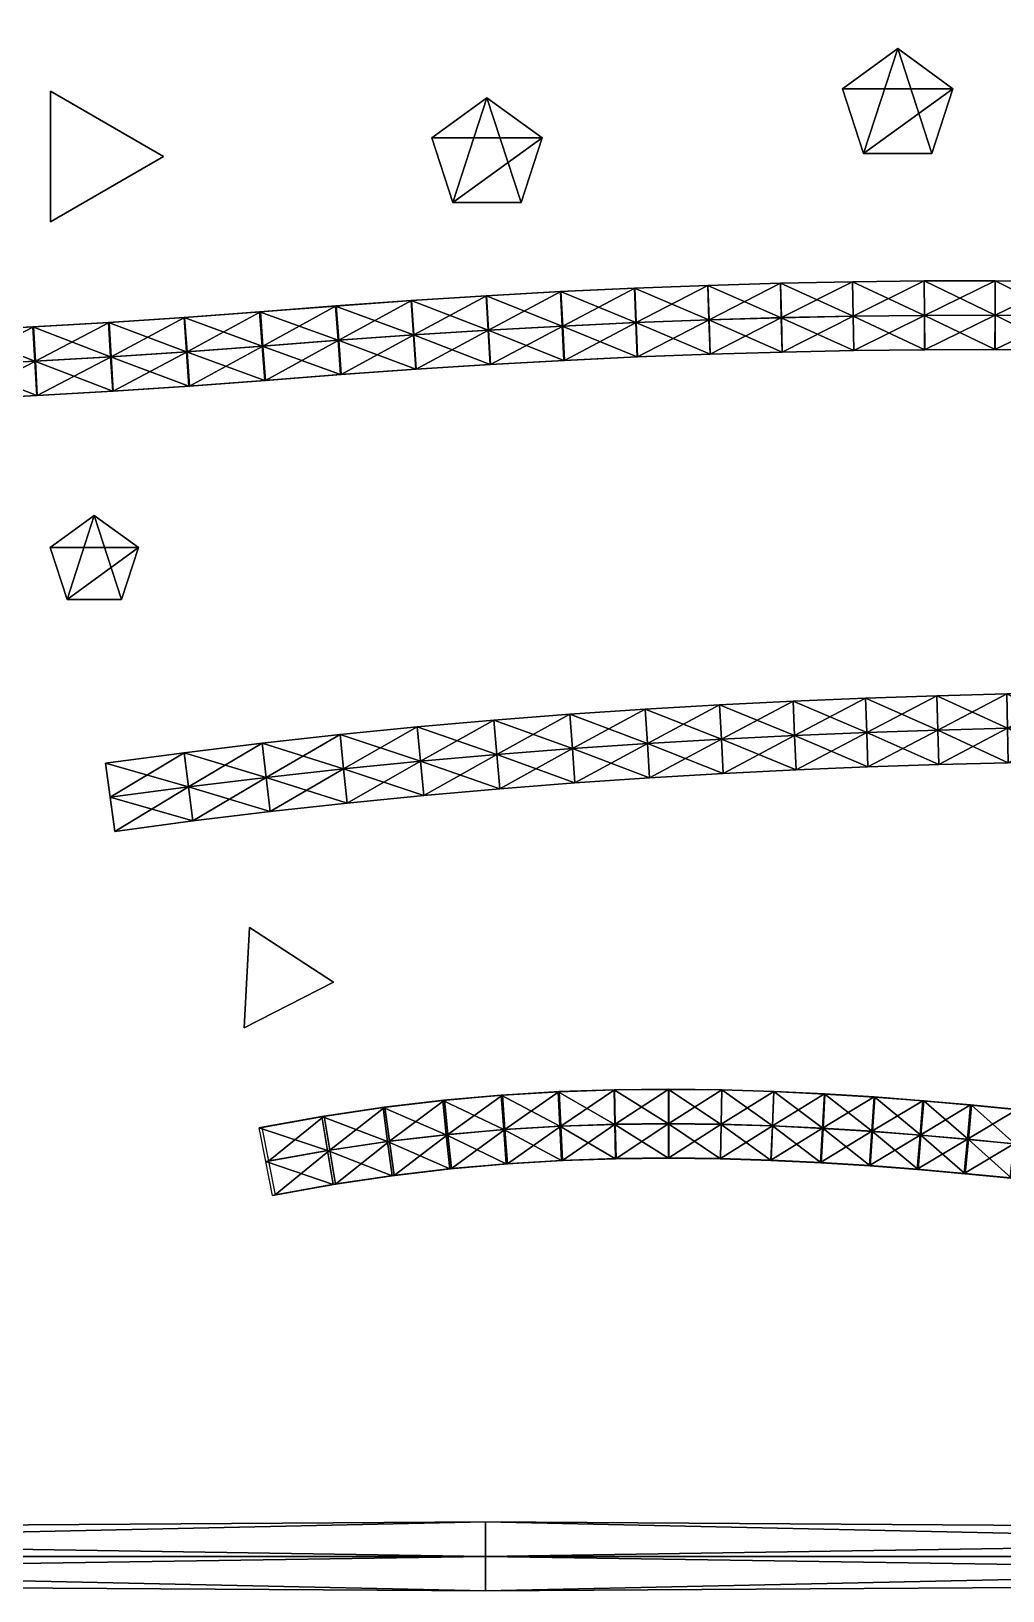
# Model space of a CAD drawing. Extents: x -2.49 to 2.49, y -2.49 to 2.49.
# Drawn here: x -0.693 to 0.789, y -2.491 to -0.114 of the extents above; entities that cross this region are included whole.
import ezdxf

# ---------------------------------------------------------------- set-up
doc = ezdxf.new("R2010")
doc.units = 0

# ---------------------------------------------------------------- blocks, each defined once
blk = doc.blocks.new('Cylinder_9')
mesh = blk.add_polyface()
corners = [(0.628565, -0.140374, -0.06096), (0.628565, -0.140374, 0.06096), (0.712631, -0.201451, 0.06096), (0.712631, -0.201451, -0.06096), (0.680521, -0.300277, 0.06096), (0.680521, -0.300276, -0.06096), (0.57661, -0.300276, 0.06096), (0.57661, -0.300276, -0.06096), (0.5445, -0.201451, 0.06096), (0.5445, -0.201451, -0.06096)]
mesh.append_faces([[corners[k] for k in face] for face in [(0, 1, 2), (0, 2, 3), (3, 2, 4), (3, 4, 5), (5, 4, 6), (5, 6, 7), (2, 1, 8), (2, 8, 6), (6, 4, 2), (9, 8, 1), (9, 1, 0), (7, 6, 8), (7, 8, 9), (0, 3, 5), (0, 5, 7), (7, 9, 0)]])
blk = doc.blocks.new('Cylinder_010_Cylinder_021')
mesh = blk.add_polyface()
corners = [(-0.491236, -0.304561, -0.060973), (-0.491236, -0.304561, 0.060948), (-0.663568, -0.404133, 0.060948), (-0.663568, -0.404132, -0.060973), (-0.663634, -0.205103, -0.060972), (-0.663634, -0.205103, 0.060947)]
mesh.append_faces([[corners[k] for k in face] for face in [(0, 1, 2), (0, 2, 3), (4, 5, 1), (4, 1, 0), (3, 2, 5), (3, 5, 4), (2, 1, 5), (0, 3, 4)]])
blk = doc.blocks.new('Cylinder_012_Cylinder_027')
mesh = blk.add_polyface()
corners = [(-0.596755, -0.851904, -0.06096), (-0.596755, -0.851904, 0.06096), (-0.529502, -0.900766, 0.06096), (-0.529502, -0.900766, -0.06096), (-0.555191, -0.979826, 0.06096), (-0.555191, -0.979826, -0.06096), (-0.63832, -0.979826, 0.06096), (-0.63832, -0.979826, -0.06096), (-0.664008, -0.900766, 0.06096), (-0.664008, -0.900766, -0.06096)]
mesh.append_faces([[corners[k] for k in face] for face in [(0, 1, 2), (0, 2, 3), (3, 2, 4), (3, 4, 5), (5, 4, 6), (5, 6, 7), (2, 1, 8), (2, 8, 6), (6, 4, 2), (9, 8, 1), (9, 1, 0), (7, 6, 8), (7, 8, 9), (0, 3, 5), (0, 5, 7), (7, 9, 0)]])
blk = doc.blocks.new('Cylinder_14')
mesh = blk.add_polyface()
corners = [(-0.231731, -1.563257, -0.060954), (-0.231731, -1.563257, 0.060966), (-0.368144, -1.632762, 0.060966), (-0.368144, -1.632763, -0.060954), (-0.360132, -1.479873, -0.060954), (-0.360132, -1.479873, 0.060966)]
mesh.append_faces([[corners[k] for k in face] for face in [(0, 1, 2), (0, 2, 3), (4, 5, 1), (4, 1, 0), (3, 2, 5), (3, 5, 4), (2, 1, 5), (0, 3, 4)]])
blk = doc.blocks.new('Cylinder_15')
mesh = blk.add_polyface()
corners = [(0.002121, -0.215173, -0.06096), (0.002121, -0.215173, 0.06096), (0.086187, -0.276251, 0.06096), (0.086187, -0.27625, -0.06096), (0.054077, -0.375076, 0.06096), (0.054077, -0.375076, -0.06096), (-0.049834, -0.375076, 0.06096), (-0.049834, -0.375076, -0.06096), (-0.081945, -0.276251, 0.06096), (-0.081944, -0.276251, -0.06096)]
mesh.append_faces([[corners[k] for k in face] for face in [(0, 1, 2), (0, 2, 3), (3, 2, 4), (3, 4, 5), (5, 4, 6), (5, 6, 7), (2, 1, 8), (2, 8, 6), (6, 4, 2), (9, 8, 1), (9, 1, 0), (7, 6, 8), (7, 8, 9), (0, 3, 5), (0, 5, 7), (7, 9, 0)]])
blk = doc.blocks.new('NurbsCircle_NurbsCircle_020')
mesh = blk.add_polyface()
corners = [(0, -2.438564, 0.000015), (-2.438517, -2.438516, 0.000015), (-2.401425, -2.401424, 0.000015), (0, -2.386109, 0.000015), (0, -2.491019, 0.000015), (-2.475608, -2.475608, 0.000015), (0, -2.49102, 0.05247), (-2.475608, -2.475608, 0.05247), (0, -2.491019, 0.104925), (-2.475607, -2.475608, 0.104926), (0, -2.438565, 0.104926), (-2.438517, -2.438516, 0.104925), (0, -2.38611, 0.104926), (-2.401424, -2.401424, 0.104926), (0, -2.386109, 0.05247), (-2.401425, -2.401425, 0.05247), (-2.438565, 0, 0.000015), (-2.386109, 0, 0.000015), (-2.491019, 0, 0.000015), (-2.491019, 0, 0.052471), (-2.491019, 0, 0.104926), (-2.438565, 0, 0.104926), (-2.386109, 0, 0.104926), (-2.386109, 0, 0.052471), (-2.438517, 2.438517, 0.000016), (-2.401424, 2.401424, 0.000015), (-2.475608, 2.475608, 0.000016), (-2.475608, 2.475608, 0.052471), (-2.475608, 2.475608, 0.104926), (-2.438517, 2.438517, 0.104926), (-2.401424, 2.401425, 0.104927), (-2.401424, 2.401424, 0.052471), (0, 2.438565, 0.000016), (0, 2.386109, 0.000016), (0, 2.49102, 0.000016), (0, 2.49102, 0.052471), (0, 2.49102, 0.104927), (0, 2.438565, 0.104926), (0, 2.386109, 0.104926), (0, 2.386109, 0.052471), (2.438517, 2.438516, 0.000016), (2.401425, 2.401424, 0.000016), (2.475608, 2.475608, 0.000016), (2.475608, 2.475608, 0.052471), (2.475607, 2.475608, 0.104926), (2.438517, 2.438516, 0.104926), (2.401425, 2.401424, 0.104926), (2.401425, 2.401424, 0.052472), (2.438565, 0, 0.000015), (2.386109, 0, 0.000015), (2.491019, 0, 0.000015), (2.49102, 0, 0.05247), (2.491019, 0, 0.104926), (2.438565, 0, 0.104926), (2.386109, 0, 0.104926), (2.386109, 0, 0.05247), (2.438516, -2.438517, 0.000015), (2.401424, -2.401424, 0.000015), (2.475608, -2.475607, 0.000015), (2.475608, -2.475607, 0.05247), (2.475608, -2.475607, 0.104925), (2.438516, -2.438517, 0.104926), (2.401425, -2.401425, 0.104926), (2.401425, -2.401425, 0.05247)]
mesh.append_faces([[corners[k] for k in face] for face in [(0, 1, 2), (0, 2, 3), (4, 5, 1), (4, 1, 0), (6, 7, 5), (6, 5, 4), (8, 9, 7), (8, 7, 6), (10, 11, 9), (10, 9, 8), (12, 13, 11), (12, 11, 10), (14, 15, 13), (14, 13, 12), (3, 2, 15), (3, 15, 14), (1, 16, 17), (1, 17, 2), (5, 18, 16), (5, 16, 1), (7, 19, 18), (7, 18, 5), (9, 20, 19), (9, 19, 7), (11, 21, 20), (11, 20, 9), (13, 22, 21), (13, 21, 11), (15, 23, 22), (15, 22, 13), (2, 17, 23), (2, 23, 15), (16, 24, 25), (16, 25, 17), (18, 26, 24), (18, 24, 16), (19, 27, 26), (19, 26, 18), (20, 28, 27), (20, 27, 19), (21, 29, 28), (21, 28, 20), (22, 30, 29), (22, 29, 21), (23, 31, 30), (23, 30, 22), (17, 25, 31), (17, 31, 23), (24, 32, 33), (24, 33, 25), (26, 34, 32), (26, 32, 24), (27, 35, 34), (27, 34, 26), (28, 36, 35), (28, 35, 27), (29, 37, 36), (29, 36, 28), (30, 38, 37), (30, 37, 29), (31, 39, 38), (31, 38, 30), (25, 33, 39), (25, 39, 31), (32, 40, 41), (32, 41, 33), (34, 42, 40), (34, 40, 32), (35, 43, 42), (35, 42, 34), (36, 44, 43), (36, 43, 35), (37, 45, 44), (37, 44, 36), (38, 46, 45), (38, 45, 37), (39, 47, 46), (39, 46, 38), (33, 41, 47), (33, 47, 39), (40, 48, 49), (40, 49, 41), (42, 50, 48), (42, 48, 40), (43, 51, 50), (43, 50, 42), (44, 52, 51), (44, 51, 43), (45, 53, 52), (45, 52, 44), (46, 54, 53), (46, 53, 45), (47, 55, 54), (47, 54, 46), (41, 49, 55), (41, 55, 47), (48, 56, 57), (48, 57, 49), (50, 58, 56), (50, 56, 48), (51, 59, 58), (51, 58, 50), (52, 60, 59), (52, 59, 51), (53, 61, 60), (53, 60, 52), (54, 62, 61), (54, 61, 53), (55, 63, 62), (55, 62, 54), (49, 57, 63), (49, 63, 55), (56, 0, 3), (56, 3, 57), (58, 4, 0), (58, 0, 56), (59, 6, 4), (59, 4, 58), (60, 8, 6), (60, 6, 59), (61, 10, 8), (61, 8, 60), (62, 12, 10), (62, 10, 61), (63, 14, 12), (63, 12, 62), (57, 3, 14), (57, 14, 63)]])
blk = doc.blocks.new('NurbsPath_001_NurbsPath_002')
mesh = blk.add_polyface()
corners = [(-0.141091, -1.857997, 0.045279), (-0.05335, -1.847719, 0.043068), (-0.052192, -1.84751, 0.09551), (-0.059854, -1.795745, -0.009464), (0.027711, -1.788067, -0.011196), (0.031578, -1.840379, -0.011077), (-0.054508, -1.847927, -0.009375), (-0.0652, -1.743563, -0.009554), (0.023844, -1.735754, -0.011315), (-0.064041, -1.743355, 0.042888), (0.024734, -1.735568, 0.041132), (-0.062883, -1.743146, 0.09533), (0.025623, -1.735384, 0.09358), (-0.057538, -1.795328, 0.09542), (0.02949, -1.787696, 0.093699), (0.033356, -1.840008, 0.093818), (0.032467, -1.840193, 0.041371), (0.113335, -1.782921, -0.012451), (0.115811, -1.835319, -0.012312), (0.110858, -1.730525, -0.012591), (0.111494, -1.730355, 0.03986), (0.112129, -1.730186, 0.092312), (0.114605, -1.782582, 0.092451), (0.117082, -1.834979, 0.092591), (0.116446, -1.835148, 0.04014), (0.197089, -1.780041, -0.013278), (0.198271, -1.832484, -0.013125), (0.195906, -1.7276, -0.01343), (0.196304, -1.727438, 0.039023), (0.196701, -1.727277, 0.091477), (0.197883, -1.779718, 0.091629), (0.199065, -1.83216, 0.091782), (0.198668, -1.832321, 0.039328)]
mesh.append_faces([[corners[k] for k in face] for face in [(0, 1, 2), (3, 4, 5), (3, 5, 6), (7, 8, 4), (7, 4, 3), (9, 10, 8), (9, 8, 7), (11, 12, 10), (11, 10, 9), (13, 14, 12), (13, 12, 11), (2, 15, 14), (2, 14, 13), (1, 16, 15), (1, 15, 2), (6, 5, 16), (6, 16, 1), (4, 17, 18), (4, 18, 5), (8, 19, 17), (8, 17, 4), (10, 20, 19), (10, 19, 8), (12, 21, 20), (12, 20, 10), (14, 22, 21), (14, 21, 12), (15, 23, 22), (15, 22, 14), (16, 24, 23), (16, 23, 15), (5, 18, 24), (5, 24, 16), (17, 25, 26), (17, 26, 18), (19, 27, 25), (19, 25, 17), (20, 28, 27), (20, 27, 19), (21, 29, 28), (21, 28, 20), (22, 30, 29), (22, 29, 21), (23, 30, 22), (24, 31, 23), (18, 26, 32), (18, 32, 24)]])
mesh = blk.add_polyface()
corners = [(0.117082, -1.834979, 0.092591), (0.199065, -1.83216, 0.091782), (0.197883, -1.779718, 0.091629), (0.116446, -1.835148, 0.04014), (0.198668, -1.832321, 0.039328), (0.197089, -1.780041, -0.013278), (0.279041, -1.779168, -0.013722), (0.279031, -1.831623, -0.013563), (0.198271, -1.832484, -0.013125), (0.195906, -1.7276, -0.01343), (0.279051, -1.726713, -0.013881), (0.196304, -1.727438, 0.039023), (0.279227, -1.726554, 0.038574), (0.196701, -1.727277, 0.091477), (0.279404, -1.726395, 0.091029), (0.279394, -1.77885, 0.091188), (0.279384, -1.831305, 0.091347), (0.279207, -1.831465, 0.038892), (0.359256, -1.780055, -0.013827), (0.358161, -1.832499, -0.013666), (0.360351, -1.727611, -0.013988), (0.360325, -1.72745, 0.038468), (0.360298, -1.727289, 0.090923), (0.359203, -1.779732, 0.091083), (0.358109, -1.832176, 0.091244), (0.358135, -1.832338, 0.038789), (0.437795, -1.782466, -0.013636), (0.435725, -1.834881, -0.013477), (0.439865, -1.730052, -0.013794), (0.439655, -1.729885, 0.038661), (0.437374, -1.782133, 0.091274), (0.439444, -1.729719, 0.091116), (0.435305, -1.834547, 0.091432), (0.435515, -1.834714, 0.038978)]
mesh.append_faces([[corners[k] for k in face] for face in [(0, 1, 2), (3, 4, 1), (5, 6, 7), (5, 7, 8), (9, 10, 6), (9, 6, 5), (11, 12, 10), (11, 10, 9), (13, 14, 12), (13, 12, 11), (2, 15, 14), (2, 14, 13), (1, 16, 15), (1, 15, 2), (4, 17, 16), (4, 16, 1), (8, 7, 17), (8, 17, 4), (6, 18, 19), (6, 19, 7), (10, 20, 18), (10, 18, 6), (12, 21, 20), (12, 20, 10), (14, 22, 21), (14, 21, 12), (15, 23, 22), (15, 22, 14), (16, 24, 23), (16, 23, 15), (17, 25, 24), (17, 24, 16), (7, 19, 25), (7, 25, 17), (18, 26, 27), (18, 27, 19), (20, 26, 18), (21, 28, 20), (22, 29, 21), (23, 30, 31), (23, 31, 22), (24, 32, 30), (24, 30, 23), (25, 33, 32), (25, 32, 24), (19, 27, 33), (19, 33, 25)]])
mesh = blk.add_polyface()
corners = [(0.360351, -1.727611, -0.013988), (0.439865, -1.730052, -0.013794), (0.437795, -1.782466, -0.013636), (0.360325, -1.72745, 0.038468), (0.439655, -1.729885, 0.038661), (0.360298, -1.727289, 0.090923), (0.439444, -1.729719, 0.091116), (0.514716, -1.786179, -0.013187), (0.511782, -1.838552, -0.013034), (0.435725, -1.834881, -0.013477), (0.517649, -1.733805, -0.013341), (0.517274, -1.733631, 0.039113), (0.516898, -1.733456, 0.091567), (0.437374, -1.782133, 0.091274), (0.513965, -1.78583, 0.09172), (0.435305, -1.834547, 0.091432), (0.511032, -1.838202, 0.091874), (0.435515, -1.834714, 0.038978), (0.511407, -1.838377, 0.03942), (0.590073, -1.790981, -0.01252), (0.58639, -1.843306, -0.012373), (0.593758, -1.738654, -0.012667), (0.593237, -1.73847, 0.039786), (0.592716, -1.738286, 0.092238), (0.589032, -1.790613, 0.092385), (0.585348, -1.842938, 0.092532), (0.585869, -1.843122, 0.040079), (0.663918, -1.796669, -0.011671), (0.659597, -1.848946, -0.011531), (0.668241, -1.744392, -0.01181), (0.667593, -1.744199, 0.040641), (0.666946, -1.744005, 0.093092), (0.658301, -1.848559, 0.093371), (0.662624, -1.796282, 0.093232), (0.658949, -1.848752, 0.04092)]
mesh.append_faces([[corners[k] for k in face] for face in [(0, 1, 2), (3, 4, 1), (5, 6, 4), (2, 7, 8), (2, 8, 9), (1, 10, 7), (1, 7, 2), (4, 11, 10), (4, 10, 1), (6, 12, 11), (6, 11, 4), (13, 14, 12), (13, 12, 6), (15, 16, 14), (15, 14, 13), (17, 18, 16), (17, 16, 15), (9, 8, 18), (9, 18, 17), (7, 19, 20), (7, 20, 8), (10, 21, 19), (10, 19, 7), (11, 22, 21), (11, 21, 10), (12, 23, 22), (12, 22, 11), (14, 24, 23), (14, 23, 12), (16, 25, 24), (16, 24, 14), (18, 26, 25), (18, 25, 16), (8, 20, 26), (8, 26, 18), (19, 27, 28), (19, 28, 20), (21, 27, 19), (22, 29, 21), (23, 30, 22), (24, 31, 23), (25, 32, 33), (25, 33, 24), (26, 34, 32), (26, 32, 25), (20, 28, 34), (20, 34, 26)]])
mesh = blk.add_polyface()
corners = [(-0.334959, -1.836857, -0.000901), (-0.241109, -1.819843, -0.00437), (-0.23258, -1.871601, -0.00437), (-0.324762, -1.888312, -0.000963), (-0.345156, -1.785402, -0.000839), (-0.249638, -1.768086, -0.00437), (-0.343125, -1.785063, 0.051576), (-0.247905, -1.7678, 0.048056), (-0.341093, -1.784722, 0.103991), (-0.246173, -1.767514, 0.100482), (-0.330896, -1.836177, 0.103929), (-0.237644, -1.819272, 0.100482), (-0.320699, -1.887633, 0.103867), (-0.229115, -1.871029, 0.100482), (-0.32273, -1.887972, 0.051452), (-0.230847, -1.871315, 0.048056), (-0.149434, -1.80624, -0.007206), (-0.142531, -1.85824, -0.007156), (-0.156338, -1.754241, -0.007257), (-0.154898, -1.753998, 0.045178), (-0.153458, -1.753757, 0.097614), (-0.146555, -1.805756, 0.097664), (-0.139652, -1.857756, 0.097714), (-0.141091, -1.857997, 0.045279), (-0.059854, -1.795745, -0.009464), (-0.054508, -1.847927, -0.009375), (-0.0652, -1.743563, -0.009554), (-0.064041, -1.743355, 0.042888), (-0.062883, -1.743146, 0.09533), (-0.057538, -1.795328, 0.09542), (-0.052192, -1.84751, 0.09551), (-0.05335, -1.847719, 0.043068)]
mesh.append_faces([[corners[k] for k in face] for face in [(0, 1, 2), (0, 2, 3), (4, 5, 1), (4, 1, 0), (6, 7, 5), (6, 5, 4), (8, 9, 7), (8, 7, 6), (10, 11, 9), (10, 9, 8), (12, 13, 11), (12, 11, 10), (14, 15, 13), (14, 13, 12), (3, 2, 15), (3, 15, 14), (1, 16, 17), (1, 17, 2), (5, 18, 16), (5, 16, 1), (7, 19, 18), (7, 18, 5), (9, 20, 19), (9, 19, 7), (11, 21, 20), (11, 20, 9), (13, 22, 21), (13, 21, 11), (15, 23, 22), (15, 22, 13), (2, 17, 23), (2, 23, 15), (16, 24, 25), (16, 25, 17), (18, 26, 24), (18, 24, 16), (19, 27, 26), (19, 26, 18), (20, 28, 27), (20, 27, 19), (21, 29, 28), (21, 28, 20), (22, 30, 29), (22, 29, 21), (23, 30, 22), (17, 25, 31), (17, 31, 23)]])
mesh = blk.add_polyface()
corners = [(0.593758, -1.738654, -0.012667), (0.668241, -1.744392, -0.01181), (0.663918, -1.796669, -0.011671), (0.593237, -1.73847, 0.039786), (0.667593, -1.744199, 0.040641), (0.592716, -1.738286, 0.092238), (0.666946, -1.744005, 0.093092), (0.589032, -1.790613, 0.092385), (0.662624, -1.796282, 0.093232), (0.736299, -1.803057, -0.010672), (0.73145, -1.855288, -0.01054), (0.659597, -1.848946, -0.011531), (0.741149, -1.750827, -0.010804), (0.740394, -1.750623, 0.041645), (0.739639, -1.750421, 0.094094), (0.734789, -1.802651, 0.094227), (0.658301, -1.848559, 0.093371), (0.72994, -1.854882, 0.094359), (0.658949, -1.848752, 0.04092), (0.730695, -1.855085, 0.041909), (0.80726, -1.809965, -0.009558), (0.801993, -1.862156, -0.009432), (0.812526, -1.757776, -0.009683), (0.811683, -1.757565, 0.042765), (0.81084, -1.757353, 0.095213), (0.805573, -1.809542, 0.095339), (0.800306, -1.861733, 0.095465), (0.80115, -1.861945, 0.043016), (0.871264, -1.869387, -0.008236), (0.876841, -1.817229, -0.008356), (0.882417, -1.765071, -0.008477), (0.881504, -1.764852, 0.04397), (0.88059, -1.764633, 0.096417), (0.869438, -1.868949, 0.096658), (0.875014, -1.816791, 0.096538), (0.870351, -1.869169, 0.044211)]
mesh.append_faces([[corners[k] for k in face] for face in [(0, 1, 2), (3, 4, 1), (5, 6, 4), (7, 8, 6), (2, 9, 10), (2, 10, 11), (1, 12, 9), (1, 9, 2), (4, 13, 12), (4, 12, 1), (6, 14, 13), (6, 13, 4), (8, 15, 14), (8, 14, 6), (16, 17, 15), (16, 15, 8), (18, 19, 17), (18, 17, 16), (11, 10, 19), (11, 19, 18), (9, 20, 21), (9, 21, 10), (12, 22, 20), (12, 20, 9), (13, 23, 22), (13, 22, 12), (14, 24, 23), (14, 23, 13), (15, 25, 24), (15, 24, 14), (17, 26, 25), (17, 25, 15), (19, 27, 26), (19, 26, 17), (10, 21, 27), (10, 27, 19), (20, 28, 21), (22, 29, 20), (23, 30, 22), (24, 31, 23), (25, 32, 24), (26, 33, 34), (26, 34, 25), (27, 35, 33), (27, 33, 26), (21, 28, 35), (21, 35, 27)]])
blk = doc.blocks.new('NurbsPath_003_NurbsPath_004')
mesh = blk.add_polyface()
corners = [(0.132558, -1.207301, -0.000902), (0.246796, -1.199508, -0.000902), (0.250124, -1.251857, -0.000902), (0.128735, -1.154985, -0.000902), (0.243468, -1.147157, -0.000902), (0.128735, -1.154985, 0.104009), (0.243469, -1.147158, 0.104009), (0.243468, -1.147157, 0.051553), (0.132558, -1.207301, 0.104009), (0.246797, -1.199507, 0.104009), (0.136382, -1.259617, 0.104009), (0.250124, -1.251857, 0.104009), (0.136382, -1.259617, 0.051553), (0.250124, -1.251857, 0.051553), (0.136382, -1.259617, -0.000902), (0.359751, -1.192852, -0.000902), (0.362604, -1.24523, -0.000902), (0.356898, -1.140474, -0.000902), (0.356898, -1.140475, 0.051553), (0.356898, -1.140475, 0.104009), (0.359751, -1.192852, 0.104009), (0.362604, -1.24523, 0.104009), (0.362604, -1.245231, 0.051554), (0.473689, -1.239674, -0.000902), (0.468892, -1.134873, -0.000902), (0.47129, -1.187273, -0.000902), (0.468892, -1.134873, 0.051553), (0.468892, -1.134873, 0.104009), (0.47129, -1.187273, 0.104009), (0.473689, -1.239674, 0.104009), (0.473689, -1.239674, 0.051553)]
mesh.append_faces([[corners[k] for k in face] for face in [(0, 1, 2), (3, 4, 1), (5, 6, 7), (8, 9, 6), (10, 11, 9), (12, 13, 11), (14, 2, 13), (1, 15, 16), (1, 16, 2), (4, 17, 15), (4, 15, 1), (7, 18, 17), (7, 17, 4), (6, 19, 18), (6, 18, 7), (9, 20, 19), (9, 19, 6), (11, 21, 20), (11, 20, 9), (13, 22, 21), (13, 21, 11), (2, 16, 22), (2, 22, 13), (15, 23, 16), (17, 24, 25), (17, 25, 15), (18, 26, 24), (18, 24, 17), (19, 27, 26), (19, 26, 18), (20, 28, 27), (20, 27, 19), (21, 28, 20), (22, 29, 21), (16, 30, 22)]])
mesh = blk.add_polyface()
corners = [(0.359751, -1.192852, -0.000902), (0.47129, -1.187273, -0.000902), (0.473689, -1.239674, -0.000902), (0.362604, -1.24523, 0.104009), (0.473689, -1.239674, 0.104009), (0.47129, -1.187273, 0.104009), (0.362604, -1.245231, 0.051554), (0.473689, -1.239674, 0.051553), (0.362604, -1.24523, -0.000902), (0.581283, -1.182707, -0.000902), (0.583247, -1.235125, -0.000902), (0.468892, -1.134873, -0.000902), (0.57932, -1.130288, -0.000902), (0.468892, -1.134873, 0.051553), (0.57932, -1.130288, 0.051553), (0.468892, -1.134873, 0.104009), (0.579321, -1.130288, 0.104009), (0.581283, -1.182707, 0.104009), (0.583247, -1.235125, 0.104009), (0.583247, -1.235125, 0.051553), (0.689599, -1.17909, -0.000902), (0.691146, -1.231523, -0.000902), (0.688051, -1.126658, -0.000902), (0.688052, -1.126658, 0.051553), (0.688051, -1.126657, 0.104009), (0.689599, -1.17909, 0.104009), (0.691146, -1.231523, 0.104009), (0.691146, -1.231523, 0.051553)]
mesh.append_faces([[corners[k] for k in face] for face in [(0, 1, 2), (3, 4, 5), (6, 7, 4), (8, 2, 7), (1, 9, 10), (1, 10, 2), (11, 12, 9), (11, 9, 1), (13, 14, 12), (13, 12, 11), (15, 16, 14), (15, 14, 13), (5, 17, 16), (5, 16, 15), (4, 18, 17), (4, 17, 5), (7, 19, 18), (7, 18, 4), (2, 10, 19), (2, 19, 7), (9, 20, 21), (9, 21, 10), (12, 22, 20), (12, 20, 9), (14, 23, 22), (14, 22, 12), (16, 24, 23), (16, 23, 14), (17, 25, 24), (17, 24, 16), (18, 26, 25), (18, 25, 17), (19, 27, 26), (19, 26, 18), (10, 27, 19)]])
mesh = blk.add_polyface()
corners = [(0.583247, -1.235125, -0.000902), (0.691146, -1.231523, -0.000902), (0.691146, -1.231523, 0.051553), (0.689599, -1.17909, -0.000902), (0.796104, -1.176361, -0.000902), (0.797254, -1.228804, -0.000902), (0.688051, -1.126658, -0.000902), (0.794954, -1.123918, -0.000902), (0.688052, -1.126658, 0.051553), (0.794954, -1.123918, 0.051553), (0.688051, -1.126657, 0.104009), (0.794954, -1.123918, 0.104009), (0.689599, -1.17909, 0.104009), (0.796104, -1.176361, 0.104009), (0.691146, -1.231523, 0.104009), (0.797254, -1.228804, 0.104008), (0.797254, -1.228804, 0.051553), (0.900669, -1.174455, -0.000902), (0.90144, -1.226905, -0.000902), (0.899898, -1.122005, -0.000902), (0.899898, -1.122005, 0.051553), (0.899898, -1.122005, 0.104008), (0.900668, -1.174455, 0.104008), (0.901439, -1.226904, 0.104009), (0.901439, -1.226905, 0.051553), (1.002751, -1.120856, -0.000902), (1.002751, -1.120857, 0.051553)]
mesh.append_faces([[corners[k] for k in face] for face in [(0, 1, 2), (3, 4, 5), (3, 5, 1), (6, 7, 4), (6, 4, 3), (8, 9, 7), (8, 7, 6), (10, 11, 9), (10, 9, 8), (12, 13, 11), (12, 11, 10), (14, 15, 13), (14, 13, 12), (2, 16, 15), (2, 15, 14), (1, 5, 16), (1, 16, 2), (4, 17, 18), (4, 18, 5), (7, 19, 17), (7, 17, 4), (9, 20, 19), (9, 19, 7), (11, 21, 20), (11, 20, 9), (13, 22, 21), (13, 21, 11), (15, 23, 22), (15, 22, 13), (16, 24, 23), (16, 23, 15), (5, 18, 24), (5, 24, 16), (20, 25, 19), (21, 26, 20)]])
mesh = blk.add_polyface()
corners = [(-0.334598, -1.25112, -0.000901), (-0.216541, -1.238143, -0.000901), (-0.211097, -1.290315, -0.000901), (-0.328566, -1.303228, -0.000901), (-0.340629, -1.199013, -0.000901), (-0.221986, -1.185971, -0.000901), (-0.340629, -1.199013, 0.051554), (-0.221986, -1.18597, 0.051554), (-0.340629, -1.199013, 0.10401), (-0.221985, -1.185971, 0.10401), (-0.334598, -1.251121, 0.104009), (-0.216541, -1.238143, 0.10401), (-0.328566, -1.303228, 0.10401), (-0.211097, -1.290315, 0.10401), (-0.328566, -1.303228, 0.051554), (-0.211097, -1.290315, 0.051554), (-0.099242, -1.226556, -0.000901), (-0.094361, -1.278784, -0.000901), (-0.104123, -1.174328, -0.000902), (-0.104123, -1.174328, 0.051554), (-0.104123, -1.174328, 0.104009), (-0.099242, -1.226556, 0.104009), (-0.094361, -1.278784, 0.104009), (-0.094361, -1.278783, 0.051554), (0.02151, -1.268571, -0.000902), (0.017168, -1.216296, -0.000902), (0.012827, -1.16402, -0.000902), (0.012827, -1.164021, 0.051554), (0.012827, -1.164021, 0.104009), (0.017169, -1.216296, 0.104009)]
mesh.append_faces([[corners[k] for k in face] for face in [(0, 1, 2), (0, 2, 3), (4, 5, 1), (4, 1, 0), (6, 7, 5), (8, 9, 7), (10, 11, 9), (12, 13, 11), (12, 11, 10), (14, 15, 13), (14, 13, 12), (3, 2, 15), (3, 15, 14), (1, 16, 17), (1, 17, 2), (5, 18, 16), (5, 16, 1), (7, 19, 18), (7, 18, 5), (9, 20, 19), (9, 19, 7), (11, 21, 20), (11, 20, 9), (13, 22, 21), (13, 21, 11), (15, 23, 22), (15, 22, 13), (2, 17, 23), (2, 23, 15), (16, 24, 17), (18, 25, 16), (19, 26, 18), (20, 27, 19), (21, 28, 20), (22, 29, 21)]])
mesh = blk.add_polyface()
corners = [(-0.099242, -1.226556, -0.000901), (0.017168, -1.216296, -0.000902), (0.02151, -1.268571, -0.000902), (-0.104123, -1.174328, -0.000902), (0.012827, -1.16402, -0.000902), (-0.104123, -1.174328, 0.051554), (0.012827, -1.164021, 0.051554), (-0.104123, -1.174328, 0.104009), (0.012827, -1.164021, 0.104009), (-0.099242, -1.226556, 0.104009), (0.017169, -1.216296, 0.104009), (-0.094361, -1.278784, 0.104009), (0.02151, -1.268572, 0.104009), (-0.094361, -1.278783, 0.051554), (0.02151, -1.268571, 0.051554), (-0.094361, -1.278784, -0.000901), (0.132558, -1.207301, -0.000902), (0.136382, -1.259617, -0.000902), (0.128735, -1.154985, -0.000902), (0.128735, -1.154985, 0.051554), (0.128735, -1.154985, 0.104009), (0.132558, -1.207301, 0.104009), (0.136382, -1.259617, 0.104009), (0.136382, -1.259617, 0.051553), (0.250124, -1.251857, -0.000902), (0.246796, -1.199508, -0.000902), (0.243468, -1.147157, 0.051553), (0.243468, -1.147157, -0.000902), (0.243469, -1.147158, 0.104009), (0.246797, -1.199507, 0.104009), (0.250124, -1.251857, 0.104009), (0.250124, -1.251857, 0.051553)]
mesh.append_faces([[corners[k] for k in face] for face in [(0, 1, 2), (3, 4, 1), (5, 6, 4), (7, 8, 6), (9, 10, 8), (11, 12, 10), (13, 14, 12), (13, 12, 11), (15, 2, 14), (15, 14, 13), (1, 16, 17), (1, 17, 2), (4, 18, 16), (4, 16, 1), (6, 19, 18), (6, 18, 4), (8, 20, 19), (8, 19, 6), (10, 21, 20), (10, 20, 8), (12, 22, 21), (12, 21, 10), (14, 23, 22), (14, 22, 12), (2, 17, 23), (2, 23, 14), (16, 24, 17), (18, 25, 16), (19, 26, 27), (19, 27, 18), (20, 26, 19), (21, 28, 20), (22, 29, 21), (23, 30, 22), (17, 31, 23)]])
mesh = blk.add_polyface()
corners = [(-0.572457, -1.281499, -0.000901), (-0.453281, -1.265551, -0.000901), (-0.446636, -1.317584, -0.000901), (-0.565179, -1.333446, -0.000901), (-0.579736, -1.22955, -0.0009), (-0.459925, -1.213518, -0.000901), (-0.579736, -1.22955, 0.051555), (-0.459924, -1.213518, 0.051554), (-0.579735, -1.22955, 0.10401), (-0.459924, -1.213518, 0.10401), (-0.572457, -1.281498, 0.10401), (-0.45328, -1.265551, 0.10401), (-0.565179, -1.333447, 0.10401), (-0.446636, -1.317584, 0.10401), (-0.565179, -1.333446, 0.051555), (-0.446636, -1.317584, 0.051554), (-0.334598, -1.25112, -0.000901), (-0.328566, -1.303228, -0.000901), (-0.340629, -1.199013, -0.000901), (-0.340629, -1.199013, 0.051554), (-0.340629, -1.199013, 0.10401), (-0.334598, -1.251121, 0.104009), (-0.328566, -1.303228, 0.10401), (-0.328566, -1.303228, 0.051554), (-0.221986, -1.185971, -0.000901), (-0.221986, -1.18597, 0.051554), (-0.221985, -1.185971, 0.10401)]
mesh.append_faces([[corners[k] for k in face] for face in [(0, 1, 2), (0, 2, 3), (4, 5, 1), (4, 1, 0), (6, 7, 5), (6, 5, 4), (8, 9, 7), (8, 7, 6), (10, 11, 9), (10, 9, 8), (12, 13, 11), (12, 11, 10), (14, 15, 13), (14, 13, 12), (3, 2, 15), (3, 15, 14), (1, 16, 17), (1, 17, 2), (5, 18, 16), (5, 16, 1), (7, 19, 18), (7, 18, 5), (9, 20, 19), (9, 19, 7), (11, 21, 20), (11, 20, 9), (13, 22, 21), (13, 21, 11), (15, 23, 22), (15, 22, 13), (2, 17, 23), (2, 23, 15), (19, 24, 18), (20, 25, 19), (21, 26, 20)]])
blk = doc.blocks.new('NurbsPath_004_NurbsPath_005')
mesh = blk.add_polyface()
corners = [(0.119949, -0.61554, 0.045777), (0.231662, -0.610313, 0.045139), (0.231924, -0.610296, 0.097594), (0.119614, -0.615561, -0.006677), (0.2314, -0.61033, -0.007316), (0.229174, -0.557921, -0.007322), (0.340533, -0.553674, -0.007801), (0.342302, -0.6061, -0.007793), (0.226949, -0.505513, -0.007327), (0.338764, -0.501248, -0.007808), (0.22721, -0.505496, 0.045127), (0.338951, -0.501234, 0.044647), (0.227473, -0.505479, 0.097582), (0.339139, -0.50122, 0.097102), (0.229698, -0.557888, 0.097588), (0.340908, -0.553646, 0.09711), (0.342677, -0.606072, 0.097117), (0.342489, -0.606086, 0.044662), (0.451015, -0.550432, -0.008117), (0.452319, -0.602871, -0.008109), (0.44971, -0.497993, -0.008127), (0.449822, -0.497981, 0.044329), (0.449934, -0.497969, 0.096784), (0.451239, -0.550408, 0.096793), (0.452543, -0.602848, 0.096802), (0.452432, -0.602859, 0.044347), (0.559788, -0.495746, -0.008282)]
mesh.append_faces([[corners[k] for k in face] for face in [(0, 1, 2), (3, 4, 1), (5, 6, 7), (5, 7, 4), (8, 9, 6), (8, 6, 5), (10, 11, 9), (10, 9, 8), (12, 13, 11), (12, 11, 10), (14, 15, 13), (14, 13, 12), (2, 16, 15), (2, 15, 14), (1, 17, 16), (1, 16, 2), (4, 7, 17), (4, 17, 1), (6, 18, 19), (6, 19, 7), (9, 20, 18), (9, 18, 6), (11, 21, 20), (11, 20, 9), (13, 22, 21), (13, 21, 11), (15, 23, 22), (15, 22, 13), (16, 24, 23), (16, 23, 15), (17, 25, 24), (17, 24, 16), (7, 19, 25), (7, 25, 17), (21, 26, 20)]])
mesh = blk.add_polyface()
corners = [(0.451015, -0.550432, -0.008117), (0.560621, -0.548194, -0.008272), (0.561453, -0.600643, -0.008263), (0.452319, -0.602871, -0.008109), (0.44971, -0.497993, -0.008127), (0.559788, -0.495746, -0.008282), (0.449822, -0.497981, 0.044329), (0.559823, -0.495735, 0.044173), (0.449934, -0.497969, 0.096784), (0.559858, -0.495725, 0.096629), (0.451239, -0.550408, 0.096793), (0.560691, -0.548174, 0.096638), (0.452543, -0.602848, 0.096802), (0.561523, -0.600623, 0.096648), (0.452432, -0.602859, 0.044347), (0.561488, -0.600633, 0.044193), (0.66935, -0.546962, -0.008265), (0.669703, -0.599416, -0.008255), (0.668997, -0.494508, -0.008274), (0.668954, -0.494498, 0.044181), (0.668911, -0.494489, 0.096636), (0.669264, -0.546943, 0.096646), (0.669616, -0.599398, 0.096656), (0.669659, -0.599407, 0.0442), (0.777203, -0.546734, -0.008095), (0.777338, -0.494279, -0.008104), (0.777215, -0.49427, 0.044351), (0.777093, -0.494261, 0.096806)]
mesh.append_faces([[corners[k] for k in face] for face in [(0, 1, 2), (0, 2, 3), (4, 5, 1), (4, 1, 0), (6, 7, 5), (8, 9, 7), (8, 7, 6), (10, 11, 9), (10, 9, 8), (12, 13, 11), (12, 11, 10), (14, 15, 13), (14, 13, 12), (3, 2, 15), (3, 15, 14), (1, 16, 17), (1, 17, 2), (5, 18, 16), (5, 16, 1), (7, 19, 18), (7, 18, 5), (9, 20, 19), (9, 19, 7), (11, 21, 20), (11, 20, 9), (13, 22, 21), (13, 21, 11), (15, 23, 22), (15, 22, 13), (2, 17, 23), (2, 23, 15), (18, 24, 16), (19, 25, 18), (20, 26, 19), (21, 27, 20)]])
mesh = blk.add_polyface()
corners = [(0.66935, -0.546962, -0.008265), (0.777203, -0.546734, -0.008095), (0.777068, -0.59919, -0.008087), (0.669703, -0.599416, -0.008255), (0.668997, -0.494508, -0.008274), (0.777338, -0.494279, -0.008104), (0.668954, -0.494498, 0.044181), (0.777215, -0.49427, 0.044351), (0.668911, -0.494489, 0.096636), (0.777093, -0.494261, 0.096806), (0.669264, -0.546943, 0.096646), (0.776957, -0.546716, 0.096815), (0.669616, -0.599398, 0.096656), (0.776822, -0.599171, 0.096824), (0.669659, -0.599407, 0.0442), (0.776945, -0.59918, 0.044369), (0.884179, -0.547512, -0.007763), (0.883548, -0.599963, -0.007756), (0.88481, -0.49506, -0.007771), (0.884607, -0.495051, 0.044684), (0.884403, -0.495041, 0.097139), (0.883772, -0.547492, 0.097147), (0.883141, -0.599944, 0.097154), (0.883345, -0.599954, 0.044699), (0.989144, -0.601737, -0.007265), (0.990279, -0.549294, -0.00727), (0.991129, -0.496839, 0.04518), (0.990843, -0.496829, 0.097635), (0.989708, -0.549272, 0.09764), (0.988574, -0.601715, 0.097645), (0.988859, -0.601726, 0.04519)]
mesh.append_faces([[corners[k] for k in face] for face in [(0, 1, 2), (0, 2, 3), (4, 5, 1), (6, 7, 5), (8, 9, 7), (10, 11, 9), (12, 13, 11), (12, 11, 10), (14, 15, 13), (14, 13, 12), (3, 2, 15), (3, 15, 14), (1, 16, 17), (1, 17, 2), (5, 18, 16), (5, 16, 1), (7, 19, 18), (7, 18, 5), (9, 20, 19), (9, 19, 7), (11, 21, 20), (11, 20, 9), (13, 22, 21), (13, 21, 11), (15, 23, 22), (15, 22, 13), (2, 17, 23), (2, 23, 15), (16, 24, 17), (18, 25, 16), (20, 26, 19), (21, 27, 20), (22, 28, 21), (23, 29, 22), (17, 30, 23)]])
mesh = blk.add_polyface()
corners = [(-0.340645, -0.594001, -0.002531), (-0.225024, -0.584959, -0.003784), (-0.221097, -0.637267, -0.003791), (-0.344598, -0.541695, -0.002523), (-0.228952, -0.532651, -0.003776), (-0.344054, -0.541661, 0.04993), (-0.228413, -0.532618, 0.048676), (-0.34351, -0.541628, 0.102382), (-0.227873, -0.532585, 0.101129), (-0.339557, -0.593934, 0.102374), (-0.223946, -0.584893, 0.101122), (-0.335604, -0.64624, 0.102367), (-0.220018, -0.637201, 0.101114), (-0.336148, -0.646274, 0.049914), (-0.220558, -0.637234, 0.048662), (-0.336692, -0.646307, -0.002538), (-0.11016, -0.576692, -0.004912), (-0.10661, -0.629028, -0.004915), (-0.11371, -0.524357, -0.004908), (-0.113233, -0.524329, 0.047545), (-0.112755, -0.5243, 0.099999), (-0.109205, -0.576635, 0.099995), (-0.105654, -0.62897, 0.099991), (-0.106132, -0.628999, 0.047538), (0.006944, -0.621793, -0.005877), (0.000712, -0.517067, -0.005877), (0.003828, -0.56943, -0.005877), (0.001118, -0.517044, 0.046577), (0.001525, -0.517019, 0.099031), (0.004642, -0.569382, 0.099031), (0.007758, -0.621745, 0.099031), (0.007351, -0.621769, 0.046577)]
mesh.append_faces([[corners[k] for k in face] for face in [(0, 1, 2), (3, 4, 1), (5, 6, 4), (7, 8, 6), (9, 10, 8), (11, 12, 10), (13, 14, 12), (15, 2, 14), (1, 16, 17), (1, 17, 2), (4, 18, 16), (4, 16, 1), (6, 19, 18), (6, 18, 4), (8, 20, 19), (8, 19, 6), (10, 21, 20), (10, 20, 8), (12, 22, 21), (12, 21, 10), (14, 23, 22), (14, 22, 12), (2, 17, 23), (2, 23, 14), (16, 24, 17), (18, 25, 26), (18, 26, 16), (19, 27, 25), (19, 25, 18), (20, 28, 27), (20, 27, 19), (21, 28, 20), (22, 29, 21), (23, 30, 22), (17, 31, 23)]])
mesh = blk.add_polyface()
corners = [(-0.11016, -0.576692, -0.004912), (0.003828, -0.56943, -0.005877), (0.006944, -0.621793, -0.005877), (-0.109205, -0.576635, 0.099995), (0.004642, -0.569382, 0.099031), (0.001525, -0.517019, 0.099031), (-0.105654, -0.62897, 0.099991), (0.007758, -0.621745, 0.099031), (-0.106132, -0.628999, 0.047538), (0.007351, -0.621769, 0.046577), (-0.10661, -0.629028, -0.004915), (0.116939, -0.563174, -0.00668), (0.119614, -0.615561, -0.006677), (0.000712, -0.517067, -0.005877), (0.114264, -0.510786, -0.006683), (0.001118, -0.517044, 0.046577), (0.1146, -0.510766, 0.045771), (0.114935, -0.510746, 0.098225), (0.117609, -0.563133, 0.098228), (0.120284, -0.61552, 0.098232), (0.119949, -0.61554, 0.045777), (0.229174, -0.557921, -0.007322), (0.2314, -0.61033, -0.007316), (0.226949, -0.505513, -0.007327), (0.22721, -0.505496, 0.045127), (0.227473, -0.505479, 0.097582), (0.229698, -0.557888, 0.097588), (0.231924, -0.610296, 0.097594), (0.231662, -0.610313, 0.045139)]
mesh.append_faces([[corners[k] for k in face] for face in [(0, 1, 2), (3, 4, 5), (6, 7, 4), (8, 9, 7), (10, 2, 9), (1, 11, 12), (1, 12, 2), (13, 14, 11), (13, 11, 1), (15, 16, 14), (15, 14, 13), (5, 17, 16), (5, 16, 15), (4, 18, 17), (4, 17, 5), (7, 19, 18), (7, 18, 4), (9, 20, 19), (9, 19, 7), (2, 12, 20), (2, 20, 9), (11, 21, 22), (11, 22, 12), (14, 23, 21), (14, 21, 11), (16, 24, 23), (16, 23, 14), (17, 25, 24), (17, 24, 16), (18, 26, 25), (18, 25, 17), (19, 27, 26), (19, 26, 18), (20, 27, 19), (12, 28, 20)]])
mesh = blk.add_polyface()
corners = [(-0.571891, -0.610041, -0.000349), (-0.456307, -0.602438, -0.001374), (-0.452677, -0.654768, -0.001378), (-0.568636, -0.662395, -0.00035), (-0.575147, -0.557687, -0.000348), (-0.459936, -0.550108, -0.001369), (-0.574714, -0.557661, 0.052106), (-0.459444, -0.550079, 0.051084), (-0.57428, -0.557635, 0.104559), (-0.458951, -0.550049, 0.103537), (-0.571025, -0.60999, 0.104558), (-0.455321, -0.602379, 0.103533), (-0.567769, -0.662344, 0.104557), (-0.451691, -0.654709, 0.103528), (-0.568202, -0.66237, 0.052104), (-0.452184, -0.654738, 0.051075), (-0.340645, -0.594001, -0.002531), (-0.336692, -0.646307, -0.002538), (-0.344598, -0.541695, -0.002523), (-0.344054, -0.541661, 0.04993), (-0.34351, -0.541628, 0.102382), (-0.339557, -0.593934, 0.102374), (-0.335604, -0.64624, 0.102367), (-0.336148, -0.646274, 0.049914), (-0.221097, -0.637267, -0.003791), (-0.225024, -0.584959, -0.003784), (-0.228952, -0.532651, -0.003776), (-0.228413, -0.532618, 0.048676), (-0.227873, -0.532585, 0.101129), (-0.223946, -0.584893, 0.101122), (-0.220018, -0.637201, 0.101114), (-0.220558, -0.637234, 0.048662)]
mesh.append_faces([[corners[k] for k in face] for face in [(0, 1, 2), (0, 2, 3), (4, 5, 1), (6, 7, 5), (8, 9, 7), (10, 11, 9), (12, 13, 11), (14, 15, 13), (14, 13, 12), (3, 2, 15), (3, 15, 14), (1, 16, 17), (1, 17, 2), (5, 18, 16), (5, 16, 1), (7, 19, 18), (7, 18, 5), (9, 20, 19), (9, 19, 7), (11, 21, 20), (11, 20, 9), (13, 22, 21), (13, 21, 11), (15, 23, 22), (15, 22, 13), (2, 17, 23), (2, 23, 15), (16, 24, 17), (18, 25, 16), (19, 26, 18), (20, 27, 19), (21, 28, 20), (22, 29, 21), (23, 30, 22), (17, 31, 23)]])
mesh = blk.add_polyface()
corners = [(-1.147159, -0.687965, 0.055248), (-1.031519, -0.684521, 0.054885), (-1.031325, -0.684507, 0.10734), (-1.033464, -0.632109, 0.002422), (-0.918186, -0.627844, 0.001928), (-0.916058, -0.680256, 0.001935), (-1.031713, -0.684536, 0.00243), (-1.035215, -0.579683, 0.002414), (-0.920314, -0.575432, 0.001922), (-1.035021, -0.579669, 0.05487), (-0.92006, -0.575415, 0.054377), (-1.034826, -0.579654, 0.107325), (-0.919806, -0.575399, 0.106832), (-1.033076, -0.632081, 0.107332), (-0.917678, -0.627811, 0.106838), (-0.915549, -0.680223, 0.106844), (-0.915803, -0.680239, 0.05439), (-0.802831, -0.622744, 0.001302), (-0.800326, -0.67514, 0.001306), (-0.805336, -0.570348, 0.001298), (-0.805022, -0.570329, 0.053752), (-0.804708, -0.57031, 0.106207), (-0.802203, -0.622705, 0.106211), (-0.799698, -0.675101, 0.106215), (-0.800012, -0.67512, 0.053761), (-0.69028, -0.564434, 0.000541), (-0.689907, -0.564411, 0.052995)]
mesh.append_faces([[corners[k] for k in face] for face in [(0, 1, 2), (3, 4, 5), (3, 5, 6), (7, 8, 4), (7, 4, 3), (9, 10, 8), (9, 8, 7), (11, 12, 10), (11, 10, 9), (13, 14, 12), (13, 12, 11), (2, 15, 14), (2, 14, 13), (1, 16, 15), (1, 15, 2), (6, 5, 16), (6, 16, 1), (4, 17, 18), (4, 18, 5), (8, 19, 17), (8, 17, 4), (10, 20, 19), (10, 19, 8), (12, 21, 20), (12, 20, 10), (14, 22, 21), (14, 21, 12), (15, 23, 22), (15, 22, 14), (16, 24, 23), (16, 23, 15), (5, 18, 24), (5, 24, 16), (20, 25, 19), (21, 26, 20)]])
mesh = blk.add_polyface()
corners = [(-0.802831, -0.622744, 0.001302), (-0.687399, -0.61681, 0.000543), (-0.684519, -0.669186, 0.000545), (-0.800326, -0.67514, 0.001306), (-0.805336, -0.570348, 0.001298), (-0.69028, -0.564434, 0.000541), (-0.805022, -0.570329, 0.053752), (-0.689907, -0.564411, 0.052995), (-0.804708, -0.57031, 0.106207), (-0.689533, -0.564389, 0.105449), (-0.802203, -0.622705, 0.106211), (-0.686652, -0.616765, 0.105451), (-0.799698, -0.675101, 0.106215), (-0.683771, -0.669141, 0.105453), (-0.800012, -0.67512, 0.053761), (-0.684145, -0.669164, 0.052999), (-0.571891, -0.610041, -0.000349), (-0.568636, -0.662395, -0.00035), (-0.575147, -0.557687, -0.000348), (-0.574714, -0.557661, 0.052106), (-0.57428, -0.557635, 0.104559), (-0.571025, -0.60999, 0.104558), (-0.567769, -0.662344, 0.104557), (-0.568202, -0.66237, 0.052104), (-0.456307, -0.602438, -0.001374), (-0.459936, -0.550108, -0.001369), (-0.459444, -0.550079, 0.051084), (-0.458951, -0.550049, 0.103537), (-0.455321, -0.602379, 0.103533)]
mesh.append_faces([[corners[k] for k in face] for face in [(0, 1, 2), (0, 2, 3), (4, 5, 1), (4, 1, 0), (6, 7, 5), (8, 9, 7), (10, 11, 9), (10, 9, 8), (12, 13, 11), (12, 11, 10), (14, 15, 13), (14, 13, 12), (3, 2, 15), (3, 15, 14), (1, 16, 17), (1, 17, 2), (5, 18, 16), (5, 16, 1), (7, 19, 18), (7, 18, 5), (9, 20, 19), (9, 19, 7), (11, 21, 20), (11, 20, 9), (13, 22, 21), (13, 21, 11), (15, 23, 22), (15, 22, 13), (2, 17, 23), (2, 23, 15), (18, 24, 16), (19, 25, 18), (20, 26, 19), (21, 27, 20), (22, 28, 21)]])

msp = doc.modelspace()

# ---------------------------------------------------------------- block references
for name in ['NurbsCircle_NurbsCircle_020', 'Cylinder_9', 'Cylinder_010_Cylinder_021', 'Cylinder_15', 'NurbsPath_004_NurbsPath_005', 'Cylinder_012_Cylinder_027', 'NurbsPath_003_NurbsPath_004', 'Cylinder_14', 'NurbsPath_001_NurbsPath_002']:
    msp.add_blockref(name, (0, 0))

doc.saveas('drawing.dxf')
